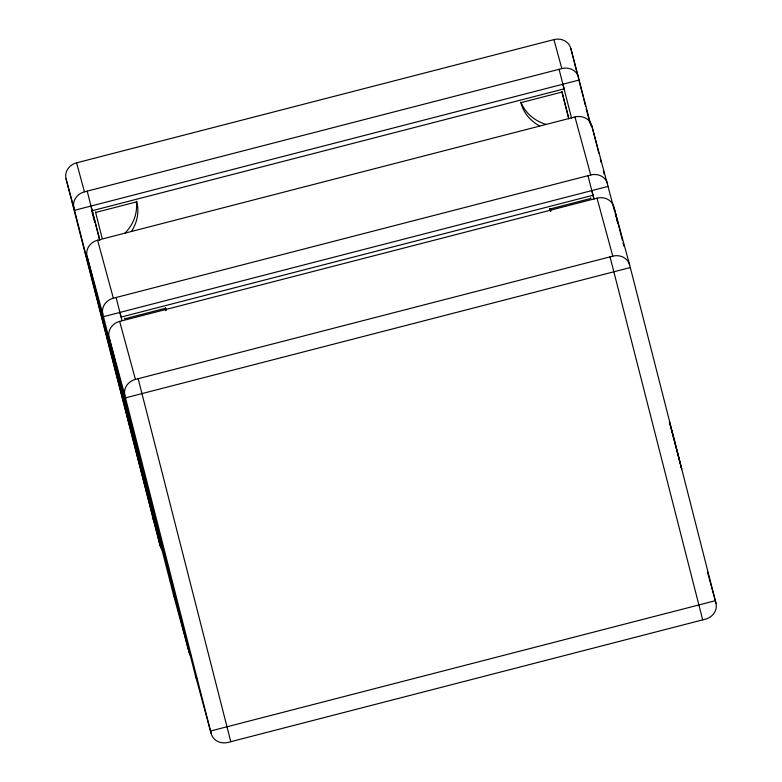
<?xml version="1.0" encoding="UTF-8"?>
<svg xmlns="http://www.w3.org/2000/svg" width="782" height="782" viewBox="0 0 782 782"><rect width="100%" height="100%" fill="white"/><g stroke="black" fill="none" stroke-linecap="round" stroke-linejoin="round"><path stroke-width="1.17" d="M163.194 551.261A14.164 12.835 -15.2 0 1 160.202 545.944L66.03 178.804A14.164 12.835 -15.2 0 1 76.577 162.832L553.949 39.599A14.164 12.835 -15.2 0 1 570.84 48.484L591.104 126.049M160.202 545.944L73.909 207.807A14.164 12.835 -15.2 0 1 84.456 191.834L561.828 68.591A14.164 12.835 -15.2 0 1 578.719 77.486M74.544 210.29L579.345 79.969M91.005 206.037L92.266 210.681L564.145 88.855L562.884 84.221M95.482 211.883L95.639 212.46L136.791 201.834L136.635 201.257M520.734 102.1L520.89 102.677L562.043 92.051L568.876 118.854M191.238 656.645A14.164 12.835 -15.2 0 1 189.107 652.325L173.35 594.32L87.056 256.183A14.164 12.835 -15.2 0 1 97.594 240.211L574.966 116.977A14.164 12.835 -15.2 0 1 591.857 125.863L614.584 211.16M189.107 652.325L102.813 314.178A14.164 12.835 -15.2 0 1 113.351 298.206L590.723 174.972A14.164 12.835 -15.2 0 1 607.614 183.858M103.449 316.671L608.249 186.351M593.958 198.784L593.049 195.236L121.161 317.062L119.91 312.419M165.54 307.629L165.696 308.216L124.543 318.841L124.387 318.254M549.629 208.471L549.785 209.058L590.938 198.433L590.781 197.846M119.656 321.412L597.028 198.169A14.164 12.835 -15.2 0 1 613.919 207.054L629.676 265.059L715.97 603.196A14.164 12.835 -15.2 0 1 705.423 619.168L228.051 742.401A14.164 12.835 -15.2 0 1 211.16 733.516L195.402 675.521L109.109 337.384A14.164 12.835 -15.2 0 1 119.656 321.412L135.413 379.407A14.164 12.835 -15.2 0 0 124.866 395.379L211.16 733.516M135.413 379.407L612.785 256.164A14.164 12.835 -15.2 0 1 629.676 265.059M125.501 397.862L630.312 267.542M210.534 731.033L715.334 600.703M707.466 571.877L715.97 603.196M553.949 39.599L561.828 68.591M574.966 116.977L590.723 174.972M597.028 198.169L612.785 256.164M591.788 190.593L593.049 195.236M561.887 91.474L562.043 92.051M76.577 162.832L84.456 191.834M97.594 240.211L113.351 298.206M66.03 178.804L73.909 207.807M87.056 256.183L102.813 314.178M109.109 337.384L124.866 395.379M613.919 207.054L622.394 240.26M623 242.625L623.899 246.174M615.19 213.515L616.089 217.064M616.695 219.429L617.594 222.968M591.857 125.863L598.826 153.164M600.332 159.069L601.241 162.607M603.352 170.887L604.251 174.425M570.84 48.484L577.771 75.678M578.377 78.044L583.206 96.958M583.812 99.324L585.62 106.42M586.226 108.786L589.843 122.969M610.038 256.877L702.686 619.872M587.986 175.676L593.9 198.863M559.081 69.305L571.632 118.483M561.965 92.071L568.514 117.711M138.16 378.693L230.798 741.698M95.639 212.46L102.11 238.119M116.098 297.502L122.012 320.688M92.266 210.681L99.803 240.221M87.193 191.121L99.744 240.299M91.865 211.306L94.583 221.941M197.533 679.841A14.164 12.835 -15.2 0 1 195.402 675.521M546.227 124.446A42.502 38.494 -15.2 0 1 521.076 102.462M539.668 125.941A42.502 38.494 -15.2 0 1 520.89 102.677M136.381 201.776A42.502 38.494 -15.2 0 1 124.866 233.222M136.791 201.834A42.502 38.494 -15.2 0 1 131.474 231.316M154.455 521.271A14.164 12.835 -15.2 0 1 152.324 516.941M175.481 598.65A14.164 12.835 -15.2 0 1 173.35 594.32M550.948 211.023A42.502 38.494 -15.2 0 1 549.981 208.833M550.43 211.267A42.502 38.494 -15.2 0 1 549.785 209.058M165.285 308.147A42.502 38.494 -15.2 0 1 165.481 310.532M165.696 308.216A42.502 38.494 -15.2 0 1 166.195 310.464M674.094 439.259L669.372 421.86L681.708 469.102L674.094 439.259"/></g></svg>
